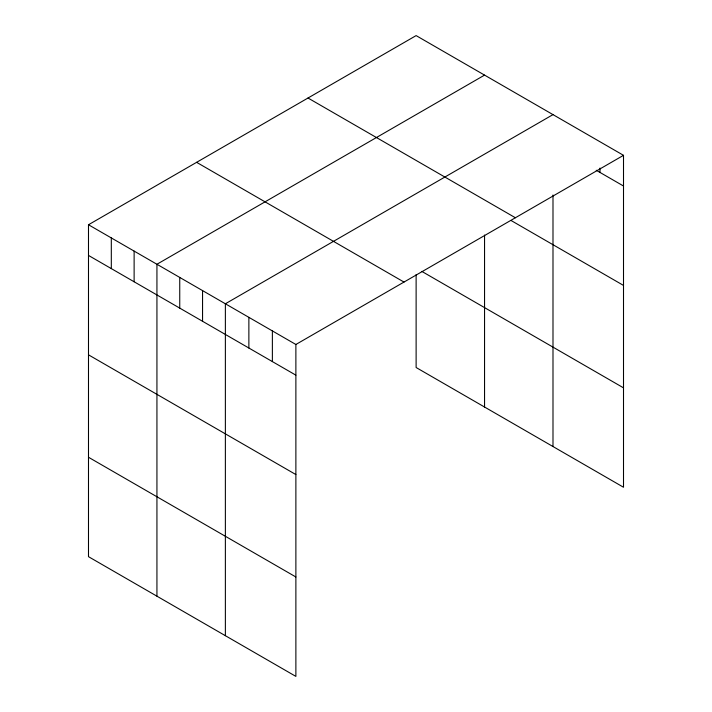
<?xml version="1.0" encoding="UTF-8"?>
<svg xmlns="http://www.w3.org/2000/svg" width="712" height="712" viewBox="0 0 712 712"><rect width="100%" height="100%" fill="white"/><g stroke="black" fill="none" stroke-linecap="round" stroke-linejoin="round"><path stroke-width="1.07" d="M623.507 155.332L295.88 344.483L295.88 676.4L88.493 556.668L88.493 224.752L416.12 35.6L623.507 155.332L623.507 487.248L416.12 367.517L416.12 274.592M484.552 75.116L156.934 264.259L156.934 596.175M552.993 114.623L225.375 303.775L225.375 635.691M596.238 170.266L623.507 186.01M308.002 98.016L515.39 217.756M511.172 220.56L623.507 285.423M421.824 271.397L623.507 387.844M196.61 162.327L403.998 282.068M88.493 224.752L295.88 344.483M88.493 255.43L295.88 375.162M88.493 354.834L295.88 474.566M88.493 457.255L295.88 576.987M600.002 168.059L600.002 172.438M552.993 195.008L552.993 446.54M484.552 235.067L484.552 407.024M272.376 330.911L272.376 361.589M248.871 317.347L248.871 348.026M202.555 290.603L202.555 321.281M179.744 277.431L179.744 308.109M134.123 251.096L134.123 281.765M111.312 237.924L111.312 268.602"/></g></svg>
